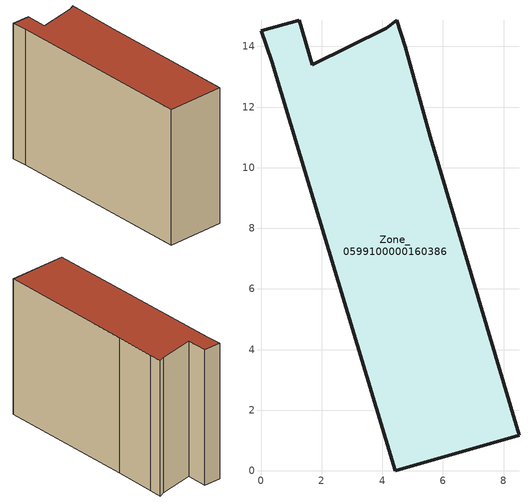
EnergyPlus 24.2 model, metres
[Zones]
Zone_0599100000160386
 floor ground (C_G): 4.13,14.6 4.47,14.87 4.75,13.99 5.59,11.01 8.51,1.18 4.43,0 0.36,13.5 0,14.52 1.26,14.86 1.7,13.39 z0
 wall outside (C_F): 1.7,13.39 1.26,14.86 0,14.52 0.36,13.5 4.43,0 8.51,1.18 5.59,11.01 4.75,13.99 4.47,14.87 4.13,14.6 1.7,13.39 z0:10.24
 roof outside (C_R): 4.47,14.87 4.13,14.6 1.7,13.39 1.26,14.86 0,14.52 0.36,13.5 4.43,0 8.51,1.18 5.59,11.01 4.75,13.99 z10.24
[BUILDING]
Pand.0599100000160386: North Axis=0; Terrain=City; Loads Convergence Tolerance Value=0.04; Temperature Convergence Tolerance Value=0.4; Solar Distribution=FullExterior; Maximum Number of Warmup Days=25; Minimum Number of Warmup Days=1
[Site:Location]
Rotterdam.The.Hague.AP_ZH_NLD Design_Conditions: Latitude=51.96; Longitude=4.45; Time Zone=1; Elevation=-4.5
[SITE:GROUNDTEMPERATURE:BUILDINGSURFACE]
18, 18, 18, 18, 18, 18, 18, 18, 18, 18, 18, 18
[MATERIAL] Thermal Absorptance=0.9; Solar Absorptance=0.7; Visible Absorptance=0.7
Name | Roughness | Thickness | Conductivity | Density | Specific Heat
G.TI.1946 | MediumSmooth | 0.15 | 1 | 540 | 1210
F.TI.1946 | Rough | 0.3 | 0.857143 | 1920 | 840
R.TI.1946 | MediumRough | 0.2 | 0.1 | 1500 | 1000
[CONSTRUCTION]
C_G: G.TI.1946
C_F: F.TI.1946
C_R: R.TI.1946
[ZONE]
Zone_0599100000160386: Type=1; Multiplier=1; Ceiling Height=Autocalculate; Volume=Autocalculate; Floor Area=autocalculate; Part of Total Floor Area=Yes
[ZONEINFILTRATION:DESIGNFLOWRATE]
Infil_Zone_0599100000160386: Zone or ZoneList or Space or SpaceList=Zone_0599100000160386; Schedule=AlwaysOn; Design Flow Rate Calculation Method=Flow/Area; Flow Rate per Floor Area=0.003; Constant Term Coefficient=1; Temperature Term Coefficient=0; Velocity Term Coefficient=0; Velocity Squared Term Coefficient=0
[HVACTEMPLATE:ZONE:IDEALLOADSAIRSYSTEM]
Zone_0599100000160386: Maximum Heating Supply Air Temperature=50; Minimum Cooling Supply Air Temperature=13; Maximum Heating Supply Air Humidity Ratio=0.0156; Minimum Cooling Supply Air Humidity Ratio=0.0077; Heating Limit=NoLimit; Cooling Limit=NoLimit; Dehumidification Control Type=ConstantSensibleHeatRatio; Cooling Sensible Heat Ratio=0.7; Dehumidification Setpoint=60; Humidification Control Type=None; Humidification Setpoint=30; Outdoor Air Method=None; Outdoor Air Flow Rate per Person=0.00944; Outdoor Air Flow Rate per Zone Floor Area=0; Outdoor Air Flow Rate per Zone=0; Demand Controlled Ventilation Type=None; Outdoor Air Economizer Type=NoEconomizer; Heat Recovery Type=None; Sensible Heat Recovery Effectiveness=0.7; Latent Heat Recovery Effectiveness=0.65
[ZONECONTROL:THERMOSTAT]
ThermostatControl_Zone_0599100000160386: Zone or ZoneList=Zone_0599100000160386; Control Type Schedule=DualSetpointControlType; Control 1=Thermostat_Zone_0599100000160386; Temperature Difference Between Cutout And Setpoint=0
[THERMOSTATSETPOINT:DUALSETPOINT]
Thermostat_Zone_0599100000160386: Heating Setpoint Temperature Schedule=HeatingSetpoint_Zone_0599100000160386; Cooling Setpoint Temperature Schedule=CoolingSetpoint_Zone_0599100000160386
[SCHEDULE:COMPACT]
HeatingSetpoint_Zone_0599100000160386: Through: 12/31, For: AllDays, Until: 24:00, 21
CoolingSetpoint_Zone_0599100000160386: Through: 12/31, For: AllDays, Until: 24:00, 24
DualSetpointControlType: Through: 12/31, For: AllDays, Until: 24:00, 4
AlwaysOn: Through: 12/31, For: AllDays, Until: 24:00, 1
